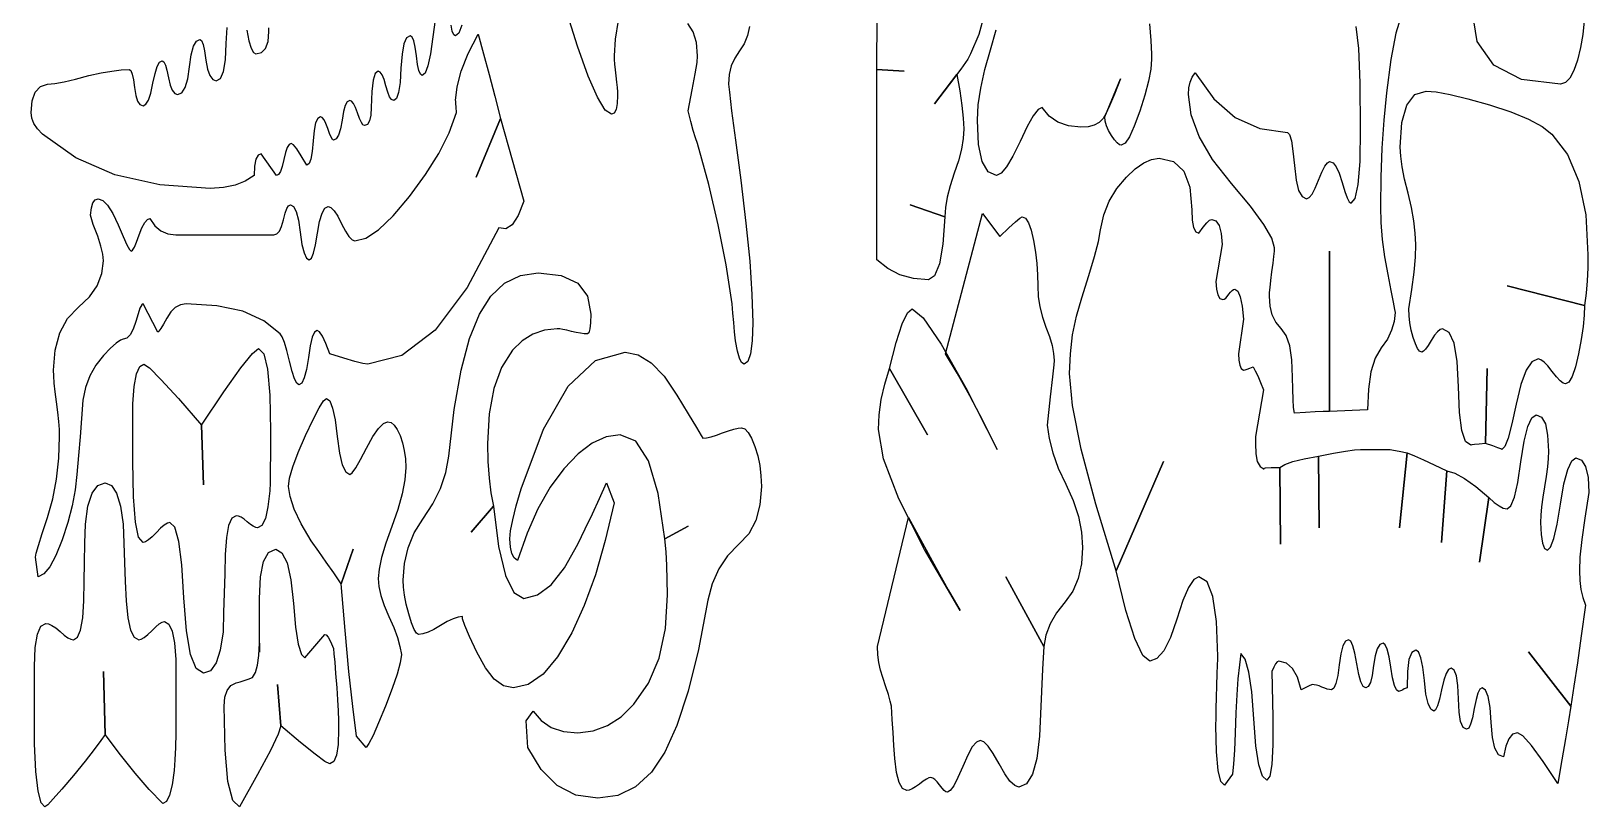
# Model space of a CAD drawing. Extents: x 0.3 to 28.6, y -6 to 24.
# Drawn here: x 0.34 to 28.61, y -5.97 to 8.1 of the extents above; entities that cross this region are included whole.
import ezdxf

# ---------------------------------------------------------------- set-up
doc = ezdxf.new("R2010")
doc.units = 0
doc.layers.get('0').update_dxf_attribs({"linetype": 'CONTINUOUS'})

msp = doc.modelspace()

# ---------------------------------------------------------------- linework, layer by layer
at = {"linetype": 'CONTINUOUS'}
for points in [[(17.648438, 8.441406), (17.541016, 8.040039), (17.390625, 7.6875), (17.390625, 7.6875), (17.337891, 7.595703), (17.210938, 7.414062), (17.009766, 7.142578), (16.734375, 6.78125), (17.140625, 7.3125), (17.140625, 7.3125), (17.195312, 7.016602), (17.234375, 6.753906), (17.257812, 6.524414), (17.265625, 6.328125), (17.265625, 6.328125), (17.254883, 6.154785), (17.222656, 5.962891), (17.168945, 5.752441), (17.09375, 5.523438), (17.09375, 5.523438), (17.018555, 5.29541), (16.964844, 5.087891), (16.932617, 4.900879), (16.921875, 4.734375), (16.296875, 4.953125), (16.921875, 4.734375), (16.921875, 4.734375), (16.885742, 4.235352), (16.824219, 3.878906), (16.737305, 3.665039), (16.625, 3.59375), (16.625, 3.59375), (16.355469, 3.616211), (16.109375, 3.683594), (15.886719, 3.795898), (15.6875, 3.953125), (15.6875, 7.40625), (16.1875, 7.375), (15.6875, 7.40625), (15.703125, 9.390625)], [(28.523438, 8.287109), (28.5, 8.039062), (28.460938, 7.802734), (28.40625, 7.578125), (28.40625, 7.578125), (28.339844, 7.386719), (28.265625, 7.25), (28.183594, 7.167969), (28.09375, 7.140625), (28.09375, 7.140625), (27.389648, 7.226562), (26.886719, 7.484375), (26.584961, 7.914062), (26.484375, 8.515625)], [(7.67627, 8.307617), (7.632812, 8), (7.632812, 8), (7.588379, 7.692383), (7.541016, 7.472656), (7.490723, 7.34082), (7.4375, 7.296875), (7.4375, 7.296875), (7.407715, 7.319336), (7.380859, 7.386719), (7.356934, 7.499023), (7.335938, 7.65625), (7.335938, 7.65625), (7.313965, 7.813477), (7.287109, 7.925781), (7.255371, 7.993164), (7.21875, 8.015625), (7.21875, 8.015625), (7.155762, 7.979004), (7.107422, 7.869141), (7.07373, 7.686035), (7.054688, 7.429688), (7.054688, 7.429688), (7.037598, 7.17334), (7.009766, 6.990234), (6.971191, 6.880371), (6.921875, 6.84375), (6.921875, 6.84375), (6.883789, 6.860352), (6.847656, 6.910156), (6.813477, 6.993164), (6.78125, 7.109375), (6.78125, 7.109375), (6.749023, 7.225586), (6.714844, 7.308594), (6.678711, 7.358398), (6.640625, 7.375), (6.640625, 7.375), (6.585938, 7.333984), (6.546875, 7.210938), (6.523438, 7.005859), (6.515625, 6.71875), (6.515625, 6.71875), (6.507812, 6.575195), (6.484375, 6.472656), (6.445312, 6.411133), (6.390625, 6.390625), (6.390625, 6.390625), (6.365234, 6.404785), (6.335938, 6.447266), (6.302734, 6.518066), (6.265625, 6.617188), (6.265625, 6.617188), (6.227539, 6.716309), (6.191406, 6.787109), (6.157227, 6.82959), (6.125, 6.84375), (6.125, 6.84375), (6.081055, 6.821289), (6.042969, 6.753906), (6.010742, 6.641602), (5.984375, 6.484375), (5.984375, 6.484375), (5.957031, 6.327148), (5.921875, 6.214844), (5.878906, 6.147461), (5.828125, 6.125), (5.828125, 6.125), (5.810059, 6.138184), (5.787109, 6.177734), (5.759277, 6.243652), (5.726562, 6.335938), (5.726562, 6.335938), (5.691895, 6.428223), (5.658203, 6.494141), (5.625488, 6.533691), (5.59375, 6.546875), (5.59375, 6.546875), (5.544434, 6.519531), (5.505859, 6.4375), (5.478027, 6.300781), (5.460938, 6.109375), (5.460938, 6.109375), (5.444824, 5.917969), (5.419922, 5.78125), (5.38623, 5.699219), (5.34375, 5.671875), (5.34375, 5.671875), (5.244141, 5.842773), (5.164062, 5.964844), (5.103516, 6.038086), (5.0625, 6.0625), (5.0625, 6.0625), (5.024902, 6.044434), (4.990234, 5.990234), (4.958496, 5.899902), (4.929688, 5.773438), (4.929688, 5.773438), (4.900879, 5.646973), (4.869141, 5.556641), (4.834473, 5.502441), (4.796875, 5.484375), (4.515625, 5.875), (4.515625, 5.875), (4.460938, 5.850586), (4.421875, 5.777344), (4.398438, 5.655273), (4.390625, 5.484375), (4.390625, 5.484375), (4.229492, 5.381836), (4.042969, 5.308594), (3.831055, 5.264648), (3.59375, 5.25), (3.59375, 5.25), (2.676758, 5.311523), (1.863281, 5.496094), (1.15332, 5.803711), (0.546875, 6.234375), (0.546875, 6.234375), (0.458008, 6.329102), (0.394531, 6.425781), (0.356445, 6.524414), (0.34375, 6.625), (0.34375, 6.625), (0.362305, 6.838867), (0.417969, 6.996094), (0.510742, 7.09668), (0.640625, 7.140625), (0.640625, 7.140625), (0.775391, 7.150391), (0.945312, 7.179688), (1.150391, 7.228516), (1.390625, 7.296875), (1.390625, 7.296875), (1.612305, 7.344727), (1.808594, 7.378906), (1.979492, 7.399414), (2.125, 7.40625), (2.125, 7.40625), (2.154297, 7.385742), (2.179688, 7.324219), (2.201172, 7.22168), (2.21875, 7.078125), (2.21875, 7.078125), (2.240234, 6.93457), (2.273438, 6.832031), (2.318359, 6.770508), (2.375, 6.75), (2.375, 6.75), (2.427246, 6.775391), (2.474609, 6.851562), (2.51709, 6.978516), (2.554688, 7.15625), (2.554688, 7.15625), (2.591309, 7.333984), (2.630859, 7.460938), (2.67334, 7.537109), (2.71875, 7.5625), (2.71875, 7.5625), (2.749512, 7.543457), (2.779297, 7.486328), (2.808105, 7.391113), (2.835938, 7.257812), (2.835938, 7.257812), (2.866699, 7.124512), (2.904297, 7.029297), (2.94873, 6.972168), (3, 6.953125), (3, 6.953125), (3.078125, 6.984375), (3.140625, 7.078125), (3.1875, 7.234375), (3.21875, 7.453125), (3.21875, 7.453125), (3.248047, 7.671875), (3.289062, 7.828125), (3.341797, 7.921875), (3.40625, 7.953125), (3.40625, 7.953125), (3.436523, 7.929688), (3.464844, 7.859375), (3.491211, 7.742188), (3.515625, 7.578125), (3.515625, 7.578125), (3.544922, 7.414062), (3.585938, 7.296875), (3.638672, 7.226562), (3.703125, 7.203125), (3.703125, 7.203125), (3.778809, 7.245117), (3.833984, 7.371094), (3.868652, 7.581055), (3.882812, 7.875), (3.882812, 7.875), (3.897949, 8.168945)], [(8.15625, 8.208984), (8.105469, 8.063965), (8.046875, 8.015625), (8.046875, 8.015625), (8.011719, 8.037109), (7.984375, 8.101562), (7.964844, 8.208984)], [(10.996094, 8.294922), (10.94043, 7.956543), (10.921875, 7.65625), (10.921875, 7.65625), (10.923828, 7.586426), (10.929688, 7.501953), (10.939453, 7.402832), (10.953125, 7.289062), (10.953125, 7.289062), (10.966797, 7.17627), (10.976562, 7.080078), (10.982422, 7.000488), (10.984375, 6.9375), (10.984375, 6.9375), (10.977539, 6.787109), (10.957031, 6.679688), (10.922852, 6.615234), (10.875, 6.59375), (10.875, 6.59375), (10.760254, 6.670898), (10.619141, 6.902344), (10.45166, 7.288086), (10.257812, 7.828125), (10.257812, 7.828125), (10.07666, 8.40332)], [(13.378418, 8.188965), (13.341797, 8.021484), (13.280762, 7.872559), (13.195312, 7.742188), (13.195312, 7.742188), (13.109863, 7.61377), (13.048828, 7.470703), (13.012207, 7.312988), (13, 7.140625), (13, 7.140625), (13.013672, 6.996582), (13.054688, 6.658203), (13.123047, 6.125488), (13.21875, 5.398438), (13.21875, 5.398438), (13.314453, 4.618652), (13.382812, 3.927734), (13.423828, 3.325684), (13.4375, 2.8125), (13.4375, 2.8125), (13.427734, 2.484375), (13.398438, 2.25), (13.349609, 2.109375), (13.28125, 2.0625), (13.28125, 2.0625), (13.236328, 2.088867), (13.195312, 2.167969), (13.158203, 2.299805), (13.125, 2.484375), (13.125, 2.484375), (13.109375, 2.649414), (13.09375, 2.816406), (13.078125, 2.985352), (13.0625, 3.15625), (13.0625, 3.15625), (12.953125, 3.865234), (12.8125, 4.585938), (12.640625, 5.318359), (12.4375, 6.0625), (12.4375, 6.0625), (12.397461, 6.164062), (12.355469, 6.296875), (12.311523, 6.460938), (12.265625, 6.65625), (12.265625, 6.65625), (12.34082, 7.035156), (12.394531, 7.328125), (12.426758, 7.535156), (12.4375, 7.65625), (12.4375, 7.65625), (12.41748, 7.897949), (12.357422, 8.091797), (12.257324, 8.237793)], [(20.638184, 8.236816), (20.648438, 8.085938), (20.648438, 8.085938), (20.658691, 7.935059), (20.666016, 7.802734), (20.67041, 7.688965), (20.671875, 7.59375), (20.671875, 7.59375), (20.658691, 7.411621), (20.619141, 7.193359), (20.553223, 6.938965), (20.460938, 6.648438), (20.460938, 6.648438), (20.36084, 6.378418), (20.271484, 6.185547), (20.192871, 6.069824), (20.125, 6.03125), (20.125, 6.03125), (20.090332, 6.04248), (20.048828, 6.076172), (20.000488, 6.132324), (19.945312, 6.210938), (19.945312, 6.210938), (19.894043, 6.299316), (19.857422, 6.384766), (19.835449, 6.467285), (19.828125, 6.546875), (20.109375, 7.234375), (20.109375, 7.234375), (20.001953, 6.960938), (19.914062, 6.75), (19.845703, 6.601562), (19.796875, 6.515625), (19.796875, 6.515625), (19.724609, 6.447266), (19.632812, 6.398438), (19.521484, 6.369141), (19.390625, 6.359375), (19.390625, 6.359375), (19.165039, 6.381836), (18.972656, 6.449219), (18.813477, 6.561523), (18.6875, 6.71875), (18.6875, 6.71875), (18.615723, 6.680176), (18.525391, 6.564453), (18.416504, 6.371582), (18.289062, 6.101562), (18.289062, 6.101562), (18.159668, 5.831543), (18.044922, 5.638672), (17.944824, 5.522949), (17.859375, 5.484375), (17.859375, 5.484375), (17.708984, 5.546875), (17.601562, 5.734375), (17.537109, 6.046875), (17.515625, 6.484375), (17.515625, 6.484375), (17.530273, 6.763672), (17.574219, 7.070312), (17.647461, 7.404297), (17.75, 7.765625), (17.75, 7.765625), (17.852539, 8.125977)], [(25.21875, 8.414062), (25.109375, 8.0625), (25.015625, 7.585938), (24.9375, 6.984375), (24.9375, 6.984375), (24.889648, 6.486328), (24.855469, 5.976562), (24.834961, 5.455078), (24.828125, 4.921875), (24.828125, 4.921875), (24.836426, 4.62793), (24.861328, 4.324219), (24.902832, 4.010742), (24.960938, 3.6875), (24.960938, 3.6875), (25.019043, 3.398438), (25.060547, 3.1875), (25.085449, 3.054688), (25.09375, 3), (25.09375, 3), (25.078125, 2.836914), (25.03125, 2.675781), (24.953125, 2.516602), (24.84375, 2.359375), (24.84375, 2.359375), (24.734375, 2.171875), (24.65625, 1.921875), (24.609375, 1.609375), (24.59375, 1.234375), (23.90625, 1.203125), (23.90625, 4.109375), (23.90625, 1.203125), (23.90625, 1.203125), (23.790039, 1.201172), (23.644531, 1.195312), (23.469727, 1.185547), (23.265625, 1.171875), (23.265625, 1.171875), (23.251953, 1.277344), (23.242188, 1.421875), (23.236328, 1.605469), (23.234375, 1.828125), (23.234375, 1.828125), (23.221191, 2.141113), (23.181641, 2.392578), (23.115723, 2.58252), (23.023438, 2.710938), (23.023438, 2.710938), (22.931152, 2.820801), (22.865234, 2.955078), (22.825684, 3.11377), (22.8125, 3.296875), (22.8125, 3.296875), (22.81543, 3.359375), (22.824219, 3.453125), (22.838867, 3.578125), (22.859375, 3.734375), (22.859375, 3.734375), (22.879883, 3.890625), (22.894531, 4.015625), (22.90332, 4.109375), (22.90625, 4.171875), (22.90625, 4.171875), (22.857422, 4.344238), (22.710938, 4.595703), (22.466797, 4.92627), (22.125, 5.335938), (22.125, 5.335938), (21.783203, 5.773926), (21.539062, 6.189453), (21.392578, 6.58252), (21.34375, 6.953125), (21.34375, 6.953125), (21.351562, 7.071289), (21.375, 7.175781), (21.414062, 7.266602), (21.46875, 7.34375), (21.46875, 7.34375), (21.801758, 6.87207), (22.191406, 6.535156), (22.637695, 6.333008), (23.140625, 6.265625), (23.140625, 6.265625), (23.177734, 6.228027), (23.210938, 6.115234), (23.240234, 5.927246), (23.265625, 5.664062), (23.265625, 5.664062), (23.296875, 5.400879), (23.34375, 5.212891), (23.40625, 5.100098), (23.484375, 5.0625), (23.484375, 5.0625), (23.533203, 5.083496), (23.585938, 5.146484), (23.642578, 5.251465), (23.703125, 5.398438), (23.703125, 5.398438), (23.762695, 5.54541), (23.816406, 5.650391), (23.864258, 5.713379), (23.90625, 5.734375), (23.90625, 5.734375), (23.967285, 5.710938), (24.025391, 5.640625), (24.080566, 5.523438), (24.132812, 5.359375), (24.132812, 5.359375), (24.181152, 5.195312), (24.224609, 5.078125), (24.263184, 5.007812), (24.296875, 4.984375), (24.296875, 4.984375), (24.37207, 5.068359), (24.425781, 5.320312), (24.458008, 5.740234), (24.46875, 6.328125), (24.46875, 6.328125), (24.459961, 7.165039), (24.433594, 7.785156), (24.389648, 8.188477)], [(4.257812, 8.117188), (4.294434, 7.929199), (4.333984, 7.794922), (4.376465, 7.714355), (4.421875, 7.6875), (4.421875, 7.6875), (4.524414, 7.712891), (4.597656, 7.789062), (4.641602, 7.916016), (4.65625, 8.09375), (4.65625, 8.09375), (4.654785, 8.163574)]]:
    msp.add_lwpolyline(points, dxfattribs=at)
for points in [[(9.28125, 5.015625), (9.28125, 5.015625), (9.182617, 4.756836), (9.074219, 4.589844), (8.956055, 4.514648), (8.828125, 4.53125), (8.828125, 4.53125), (8.257812, 3.451172), (7.671875, 2.679688), (7.070312, 2.216797), (6.453125, 2.0625), (6.453125, 2.0625), (6.363281, 2.074219), (6.21875, 2.109375), (6.019531, 2.167969), (5.765625, 2.25), (5.765625, 2.25), (5.692383, 2.43457), (5.628906, 2.566406), (5.575195, 2.645508), (5.53125, 2.671875), (5.53125, 2.671875), (5.486328, 2.641113), (5.445312, 2.548828), (5.408203, 2.39502), (5.375, 2.179688), (5.375, 2.179688), (5.34082, 1.964355), (5.300781, 1.810547), (5.254883, 1.718262), (5.203125, 1.6875), (5.203125, 1.6875), (5.163086, 1.714355), (5.121094, 1.794922), (5.077148, 1.929199), (5.03125, 2.117188), (5.03125, 2.117188), (4.985352, 2.309082), (4.941406, 2.455078), (4.899414, 2.555176), (4.859375, 2.609375), (4.859375, 2.609375), (4.56543, 2.848633), (4.183594, 3.019531), (3.713867, 3.12207), (3.15625, 3.15625), (3.15625, 3.15625), (3.052246, 3.140137), (2.958984, 3.091797), (2.876465, 3.01123), (2.804688, 2.898438), (2.804688, 2.898438), (2.744629, 2.785645), (2.697266, 2.705078), (2.662598, 2.656738), (2.640625, 2.640625), (2.375, 3.15625), (2.375, 3.15625), (2.349121, 3.13623), (2.318359, 3.076172), (2.282715, 2.976074), (2.242188, 2.835938), (2.242188, 2.835938), (2.195801, 2.695801), (2.142578, 2.595703), (2.08252, 2.535645), (2.015625, 2.515625), (2.015625, 2.515625), (1.963867, 2.49707), (1.886719, 2.441406), (1.78418, 2.348633), (1.65625, 2.21875), (1.65625, 2.21875), (1.515625, 2.044922), (1.40625, 1.851562), (1.328125, 1.638672), (1.28125, 1.40625), (1.28125, 1.40625), (1.256836, 1.076172), (1.230469, 0.742188), (1.202148, 0.404297), (1.171875, 0.0625), (1.171875, 0.0625), (1.143555, -0.216797), (1.089844, -0.507812), (1.010742, -0.810547), (0.90625, -1.125), (0.90625, -1.125), (0.791016, -1.407227), (0.679688, -1.613281), (0.572266, -1.743164), (0.46875, -1.796875), (0.421875, -1.4375), (0.421875, -1.4375), (0.435547, -1.369141), (0.476562, -1.226562), (0.544922, -1.009766), (0.640625, -0.71875), (0.640625, -0.71875), (0.736328, -0.380859), (0.804688, -0.023438), (0.845703, 0.353516), (0.859375, 0.75), (0.859375, 0.75), (0.855957, 0.876953), (0.845703, 1.023438), (0.828613, 1.189453), (0.804688, 1.375), (0.804688, 1.375), (0.780762, 1.557617), (0.763672, 1.714844), (0.753418, 1.84668), (0.75, 1.953125), (0.75, 1.953125), (0.77832, 2.317383), (0.863281, 2.628906), (1.004883, 2.887695), (1.203125, 3.09375), (1.203125, 3.09375), (1.401367, 3.28125), (1.542969, 3.484375), (1.62793, 3.703125), (1.65625, 3.9375), (1.65625, 3.9375), (1.644531, 4.054688), (1.609375, 4.203125), (1.550781, 4.382812), (1.46875, 4.59375), (1.421875, 4.765625), (1.421875, 4.765625), (1.436523, 4.895508), (1.464844, 4.988281), (1.506836, 5.043945), (1.5625, 5.0625), (1.5625, 5.0625), (1.643555, 5.032715), (1.730469, 4.943359), (1.823242, 4.794434), (1.921875, 4.585938), (1.921875, 4.585938), (2.012695, 4.377441), (2.082031, 4.228516), (2.129883, 4.13916), (2.15625, 4.109375), (2.15625, 4.109375), (2.183105, 4.12793), (2.216797, 4.183594), (2.257324, 4.276367), (2.304688, 4.40625), (2.304688, 4.40625), (2.35498, 4.536133), (2.404297, 4.628906), (2.452637, 4.68457), (2.5, 4.703125), (2.5, 4.703125), (2.587891, 4.573242), (2.695312, 4.480469), (2.822266, 4.424805), (2.96875, 4.40625), (4.75, 4.40625), (4.75, 4.40625), (4.801758, 4.42334), (4.847656, 4.474609), (4.887695, 4.560059), (4.921875, 4.679688), (4.921875, 4.679688), (4.953125, 4.799316), (4.984375, 4.884766), (5.015625, 4.936035), (5.046875, 4.953125), (5.046875, 4.953125), (5.10498, 4.921875), (5.154297, 4.828125), (5.194824, 4.671875), (5.226562, 4.453125), (5.226562, 4.453125), (5.257324, 4.234375), (5.294922, 4.078125), (5.339355, 3.984375), (5.390625, 3.953125), (5.390625, 3.953125), (5.429199, 3.983398), (5.466797, 4.074219), (5.503418, 4.225586), (5.539062, 4.4375), (5.539062, 4.4375), (5.577637, 4.649414), (5.623047, 4.800781), (5.675293, 4.891602), (5.734375, 4.921875), (5.734375, 4.921875), (5.784668, 4.902344), (5.841797, 4.84375), (5.905762, 4.746094), (5.976562, 4.609375), (5.976562, 4.609375), (6.047363, 4.472656), (6.111328, 4.375), (6.168457, 4.316406), (6.21875, 4.296875), (6.21875, 4.296875), (6.415527, 4.347168), (6.646484, 4.498047), (6.911621, 4.749512), (7.210938, 5.101562), (7.210938, 5.101562), (7.501465, 5.498535), (7.740234, 5.884766), (7.927246, 6.260254), (8.0625, 6.625), (8.0625, 6.625), (8.055664, 6.720703), (8.050781, 6.789062), (8.047852, 6.830078), (8.046875, 6.84375), (8.046875, 6.84375), (8.072266, 7.094727), (8.148438, 7.378906), (8.275391, 7.696289), (8.453125, 8.046875), (8.453125, 8.046875), (8.554688, 7.6875), (8.65625, 7.3125), (8.757812, 6.921875), (8.859375, 6.515625), (8.421875, 5.453125), (8.859375, 6.515625)], [(28.59375, 4.046875), (28.59375, 4.046875), (28.589844, 3.807617), (28.578125, 3.574219), (28.558594, 3.34668), (28.53125, 3.125), (27.125, 3.484375), (28.53125, 3.125), (28.53125, 3.125), (28.524414, 2.947266), (28.503906, 2.742188), (28.469727, 2.509766), (28.421875, 2.25), (28.421875, 2.25), (28.366211, 2.010742), (28.308594, 1.839844), (28.249023, 1.737305), (28.1875, 1.703125), (28.1875, 1.703125), (28.143066, 1.717285), (28.087891, 1.759766), (28.021973, 1.830566), (27.945312, 1.929688), (27.945312, 1.929688), (27.867676, 2.028809), (27.798828, 2.099609), (27.73877, 2.14209), (27.6875, 2.15625), (27.6875, 2.15625), (27.574707, 2.10498), (27.470703, 1.951172), (27.375488, 1.694824), (27.289062, 1.335938), (27.289062, 1.335938), (27.211426, 0.977051), (27.142578, 0.720703), (27.08252, 0.566895), (27.03125, 0.515625), (27.03125, 0.515625), (27.012695, 0.522461), (26.957031, 0.542969), (26.864258, 0.577148), (26.734375, 0.625), (26.765625, 1.984375), (26.734375, 0.625), (26.734375, 0.625), (26.618164, 0.611328), (26.535156, 0.601562), (26.485352, 0.595703), (26.46875, 0.59375), (26.46875, 0.59375), (26.372559, 0.659668), (26.302734, 0.857422), (26.259277, 1.187012), (26.242188, 1.648438), (26.242188, 1.648438), (26.221191, 2.109863), (26.166016, 2.439453), (26.07666, 2.637207), (25.953125, 2.703125), (25.953125, 2.703125), (25.911133, 2.689941), (25.863281, 2.650391), (25.80957, 2.584473), (25.75, 2.492188), (25.75, 2.492188), (25.692383, 2.399902), (25.644531, 2.333984), (25.606445, 2.294434), (25.578125, 2.28125), (25.578125, 2.28125), (25.539062, 2.297852), (25.5, 2.347656), (25.460938, 2.430664), (25.421875, 2.546875), (25.421875, 2.546875), (25.387695, 2.678711), (25.363281, 2.808594), (25.348633, 2.936523), (25.34375, 3.0625), (25.34375, 3.0625), (25.398438, 3.416992), (25.4375, 3.730469), (25.460938, 4.00293), (25.46875, 4.234375), (25.46875, 4.234375), (25.459961, 4.438965), (25.433594, 4.662109), (25.389648, 4.903809), (25.328125, 5.164062), (25.328125, 5.164062), (25.266602, 5.418457), (25.222656, 5.642578), (25.196289, 5.836426), (25.1875, 6), (25.1875, 6), (25.216797, 6.444336), (25.304688, 6.761719), (25.451172, 6.952148), (25.65625, 7.015625), (25.65625, 7.015625), (25.839355, 7), (26.091797, 6.953125), (26.413574, 6.875), (26.804688, 6.765625), (26.804688, 6.765625), (27.194824, 6.638672), (27.513672, 6.507812), (27.76123, 6.373047), (27.9375, 6.234375), (27.9375, 6.234375), (28.224609, 5.863281), (28.429688, 5.375), (28.552734, 4.769531), (28.59375, 4.046875)], [(28.609375, -0.265625), (28.609375, -0.265625), (28.53418, -0.729492), (28.480469, -1.121094), (28.448242, -1.44043), (28.4375, -1.6875), (28.4375, -1.6875), (28.444336, -1.861328), (28.464844, -2.023438), (28.499023, -2.173828), (28.546875, -2.3125), (28.546875, -2.3125), (28.47168, -2.866211), (28.402344, -3.355469), (28.338867, -3.780273), (28.28125, -4.140625), (27.515625, -3.15625), (28.28125, -4.140625), (28.28125, -4.140625), (28.237305, -4.410156), (28.183594, -4.734375), (28.120117, -5.113281), (28.046875, -5.546875), (28.046875, -5.546875), (27.77832, -5.143555), (27.566406, -4.855469), (27.411133, -4.682617), (27.3125, -4.625), (27.3125, -4.625), (27.226562, -4.652344), (27.15625, -4.734375), (27.101562, -4.871094), (27.0625, -5.0625), (27.0625, -5.0625), (26.972168, -5.023438), (26.904297, -4.90625), (26.858887, -4.710938), (26.835938, -4.4375), (26.835938, -4.4375), (26.816895, -4.164062), (26.783203, -3.96875), (26.734863, -3.851562), (26.671875, -3.8125), (26.671875, -3.8125), (26.633789, -3.835938), (26.597656, -3.90625), (26.563477, -4.023438), (26.53125, -4.1875), (26.53125, -4.1875), (26.499023, -4.351562), (26.464844, -4.46875), (26.428711, -4.539062), (26.390625, -4.5625), (26.390625, -4.5625), (26.328613, -4.527832), (26.283203, -4.423828), (26.254395, -4.250488), (26.242188, -4.007812), (26.242188, -4.007812), (26.230957, -3.765137), (26.205078, -3.591797), (26.164551, -3.487793), (26.109375, -3.453125), (26.109375, -3.453125), (26.063477, -3.477539), (26.019531, -3.550781), (25.977539, -3.672852), (25.9375, -3.84375), (25.9375, -3.84375), (25.899414, -4.014648), (25.863281, -4.136719), (25.829102, -4.209961), (25.796875, -4.234375), (25.796875, -4.234375), (25.739258, -4.199707), (25.691406, -4.095703), (25.65332, -3.922363), (25.625, -3.679688), (25.625, -3.679688), (25.597656, -3.437012), (25.5625, -3.263672), (25.519531, -3.159668), (25.46875, -3.125), (25.46875, -3.125), (25.394531, -3.167969), (25.34375, -3.296875), (25.316406, -3.511719), (25.3125, -3.8125), (25.3125, -3.8125), (25.295898, -3.814453), (25.277344, -3.820312), (25.256836, -3.830078), (25.234375, -3.84375), (25.234375, -3.84375), (25.211914, -3.857422), (25.191406, -3.867188), (25.172852, -3.873047), (25.15625, -3.875), (25.15625, -3.875), (25.118164, -3.847656), (25.082031, -3.765625), (25.047852, -3.628906), (25.015625, -3.4375), (25.015625, -3.4375), (24.983398, -3.246094), (24.949219, -3.109375), (24.913086, -3.027344), (24.875, -3), (24.875, -3), (24.817383, -3.025391), (24.769531, -3.101562), (24.731445, -3.228516), (24.703125, -3.40625), (24.703125, -3.40625), (24.676758, -3.583984), (24.644531, -3.710938), (24.606445, -3.787109), (24.5625, -3.8125), (24.5625, -3.8125), (24.51709, -3.785156), (24.474609, -3.703125), (24.435059, -3.566406), (24.398438, -3.375), (24.398438, -3.375), (24.362793, -3.183594), (24.326172, -3.046875), (24.288574, -2.964844), (24.25, -2.9375), (24.25, -2.9375), (24.192383, -2.96582), (24.144531, -3.050781), (24.106445, -3.192383), (24.078125, -3.390625), (24.078125, -3.390625), (24.051758, -3.588867), (24.019531, -3.730469), (23.981445, -3.81543), (23.9375, -3.84375), (23.9375, -3.84375), (23.90332, -3.84082), (23.863281, -3.832031), (23.817383, -3.817383), (23.765625, -3.796875), (23.765625, -3.796875), (23.713867, -3.776367), (23.667969, -3.761719), (23.62793, -3.75293), (23.59375, -3.75), (23.59375, -3.75), (23.575195, -3.755859), (23.535156, -3.773438), (23.473633, -3.802734), (23.390625, -3.84375), (23.390625, -3.84375), (23.324219, -3.618164), (23.234375, -3.457031), (23.121094, -3.360352), (22.984375, -3.328125), (22.984375, -3.328125), (22.953125, -3.339844), (22.921875, -3.375), (22.890625, -3.433594), (22.859375, -3.515625), (22.875, -4.34375), (22.875, -4.34375), (22.874023, -4.842773), (22.855469, -5.199219), (22.819336, -5.413086), (22.765625, -5.484375), (22.765625, -5.484375), (22.686523, -5.415039), (22.621094, -5.207031), (22.569336, -4.860352), (22.53125, -4.375), (22.53125, -4.375), (22.493164, -3.884766), (22.441406, -3.523438), (22.375977, -3.291016), (22.296875, -3.1875), (22.296875, -3.1875), (22.267578, -3.395508), (22.242188, -3.644531), (22.220703, -3.93457), (22.203125, -4.265625), (22.203125, -4.265625), (22.193359, -4.633789), (22.179688, -4.941406), (22.162109, -5.188477), (22.140625, -5.375), (22, -5.578125), (22, -5.578125), (21.931641, -5.510742), (21.882812, -5.308594), (21.853516, -4.97168), (21.84375, -4.5), (21.84375, -4.5), (21.844727, -4.354492), (21.847656, -4.183594), (21.852539, -3.987305), (21.859375, -3.765625), (21.859375, -3.765625), (21.866211, -3.556641), (21.871094, -3.398438), (21.874023, -3.291016), (21.875, -3.234375), (21.875, -3.234375), (21.853516, -2.605469), (21.789062, -2.15625), (21.681641, -1.886719), (21.53125, -1.796875), (21.53125, -1.796875), (21.441895, -1.844727), (21.345703, -1.988281), (21.242676, -2.227539), (21.132812, -2.5625), (21.132812, -2.5625), (21.01709, -2.897461), (20.896484, -3.136719), (20.770996, -3.280273), (20.640625, -3.328125), (20.640625, -3.328125), (20.514648, -3.225586), (20.371094, -2.917969), (20.209961, -2.405273), (20.03125, -1.6875), (20.890625, 0.296875), (20.03125, -1.6875), (20.03125, -1.6875), (19.662109, -0.479492), (19.398438, 0.519531), (19.240234, 1.30957), (19.1875, 1.890625), (19.1875, 1.890625), (19.201172, 2.246094), (19.242188, 2.59375), (19.310547, 2.933594), (19.40625, 3.265625), (19.40625, 3.265625), (19.539062, 3.670898), (19.640625, 4.011719), (19.710938, 4.288086), (19.75, 4.5), (19.75, 4.5), (19.808594, 4.770508), (19.90625, 5.019531), (20.042969, 5.24707), (20.21875, 5.453125), (20.21875, 5.453125), (20.378906, 5.603516), (20.53125, 5.710938), (20.675781, 5.775391), (20.8125, 5.796875), (20.8125, 5.796875), (21.072266, 5.738281), (21.257812, 5.5625), (21.369141, 5.269531), (21.40625, 4.859375), (21.40625, 4.859375), (21.414062, 4.674805), (21.4375, 4.542969), (21.476562, 4.463867), (21.53125, 4.4375), (21.53125, 4.4375), (21.610352, 4.546875), (21.675781, 4.625), (21.727539, 4.671875), (21.765625, 4.6875), (21.765625, 4.6875), (21.841797, 4.65918), (21.898438, 4.574219), (21.935547, 4.432617), (21.953125, 4.234375), (21.84375, 3.5625), (21.84375, 3.5625), (21.851562, 3.418945), (21.875, 3.316406), (21.914062, 3.254883), (21.96875, 3.234375), (21.96875, 3.234375), (21.993164, 3.240234), (22.019531, 3.257812), (22.047852, 3.287109), (22.078125, 3.328125), (22.078125, 3.328125), (22.108398, 3.369141), (22.136719, 3.398438), (22.163086, 3.416016), (22.1875, 3.421875), (22.1875, 3.421875), (22.238281, 3.387695), (22.28125, 3.285156), (22.316406, 3.114258), (22.34375, 2.875), (22.25, 2.25), (22.25, 2.25), (22.255859, 2.131836), (22.273438, 2.042969), (22.302734, 1.983398), (22.34375, 1.953125), (22.34375, 1.953125), (22.37207, 1.957031), (22.410156, 1.96875), (22.458008, 1.988281), (22.515625, 2.015625), (22.515625, 2.015625), (22.556641, 1.942383), (22.601562, 1.847656), (22.650391, 1.731445), (22.703125, 1.59375), (22.5625, 0.75), (22.5625, 0.625), (22.5625, 0.625), (22.566406, 0.4375), (22.59375, 0.296875), (22.644531, 0.203125), (22.71875, 0.15625), (22.71875, 0.15625), (22.701172, 0.169922), (22.742188, 0.179688), (22.841797, 0.185547), (23, 0.1875), (23.015625, -1.203125), (23, 0.1875), (23, 0.1875), (23.09082, 0.241211), (23.238281, 0.292969), (23.442383, 0.342773), (23.703125, 0.390625), (23.71875, -0.90625), (23.703125, 0.390625), (23.703125, 0.390625), (23.973633, 0.445312), (24.191406, 0.484375), (24.356445, 0.507812), (24.46875, 0.515625), (24.46875, 0.515625), (24.984375, 0.515625), (24.984375, 0.515625), (25.004883, 0.511719), (25.066406, 0.5), (25.168945, 0.480469), (25.3125, 0.453125), (25.171875, -0.90625), (25.3125, 0.453125), (25.3125, 0.453125), (25.445312, 0.397461), (25.609375, 0.324219), (25.804688, 0.233398), (26.03125, 0.125), (25.9375, -1.171875), (26.03125, 0.125), (26.03125, 0.125), (26.178711, 0.083008), (26.355469, -0.011719), (26.561523, -0.15918), (26.796875, -0.359375), (26.625, -1.53125), (26.796875, -0.359375), (26.796875, -0.359375), (26.893555, -0.448242), (26.980469, -0.511719), (27.057617, -0.549805), (27.125, -0.5625), (27.125, -0.5625), (27.193359, -0.509277), (27.257812, -0.349609), (27.318359, -0.083496), (27.375, 0.289062), (27.375, 0.289062), (27.433594, 0.661621), (27.5, 0.927734), (27.574219, 1.087402), (27.65625, 1.140625), (27.65625, 1.140625), (27.751953, 1.099609), (27.820312, 0.976562), (27.861328, 0.771484), (27.875, 0.484375), (27.875, 0.484375), (27.870605, 0.350098), (27.857422, 0.197266), (27.835449, 0.025879), (27.804688, -0.164062), (27.804688, -0.164062), (27.773926, -0.354004), (27.751953, -0.525391), (27.73877, -0.678223), (27.734375, -0.8125), (27.734375, -0.8125), (27.742188, -1.03125), (27.765625, -1.1875), (27.804688, -1.28125), (27.859375, -1.3125), (27.859375, -1.3125), (27.915039, -1.260254), (27.972656, -1.103516), (28.032227, -0.842285), (28.09375, -0.476562), (28.09375, -0.476562), (28.158203, -0.11084), (28.226562, 0.150391), (28.298828, 0.307129), (28.375, 0.359375), (28.375, 0.359375), (28.477539, 0.320312), (28.550781, 0.203125), (28.594727, 0.007812), (28.609375, -0.265625)], [(19.421875, -1.265625), (19.421875, -1.265625), (19.402344, -1.561523), (19.34375, -1.824219), (19.246094, -2.053711), (19.109375, -2.25), (19.109375, -2.25), (18.950195, -2.447266), (18.832031, -2.648438), (18.754883, -2.853516), (18.71875, -3.0625), (18.03125, -1.796875), (18.71875, -3.0625), (18.71875, -3.0625), (18.696289, -3.46875), (18.675781, -3.875), (18.657227, -4.28125), (18.640625, -4.6875), (18.640625, -4.6875), (18.59375, -5.09082), (18.515625, -5.378906), (18.40625, -5.551758), (18.265625, -5.609375), (18.265625, -5.609375), (18.19043, -5.583008), (18.105469, -5.503906), (18.010742, -5.37207), (17.90625, -5.1875), (17.90625, -5.1875), (17.802734, -5.00293), (17.710938, -4.871094), (17.630859, -4.791992), (17.5625, -4.765625), (17.5625, -4.765625), (17.496094, -4.794922), (17.421875, -4.882812), (17.339844, -5.029297), (17.25, -5.234375), (17.25, -5.234375), (17.162109, -5.439453), (17.085938, -5.585938), (17.021484, -5.673828), (16.96875, -5.703125), (16.96875, -5.703125), (16.942383, -5.694824), (16.910156, -5.669922), (16.87207, -5.628418), (16.828125, -5.570312), (16.828125, -5.570312), (16.783203, -5.512207), (16.742188, -5.470703), (16.705078, -5.445801), (16.671875, -5.4375), (16.671875, -5.4375), (16.635254, -5.444824), (16.587891, -5.466797), (16.529785, -5.503418), (16.460938, -5.554688), (16.460938, -5.554688), (16.391113, -5.605957), (16.330078, -5.642578), (16.277832, -5.664551), (16.234375, -5.671875), (16.234375, -5.671875), (16.15625, -5.635742), (16.09375, -5.527344), (16.046875, -5.34668), (16.015625, -5.09375), (16.015625, -5.09375), (16, -4.858398), (15.984375, -4.621094), (15.96875, -4.381836), (15.953125, -4.140625), (15.953125, -4.140625), (15.931641, -4.049805), (15.898438, -3.933594), (15.853516, -3.791992), (15.796875, -3.625), (15.796875, -3.625), (15.755859, -3.490234), (15.726562, -3.351562), (15.708984, -3.208984), (15.703125, -3.0625), (16.265625, -0.71875), (16.265625, -0.71875), (16.517578, -1.1875), (16.757812, -1.625), (16.986328, -2.03125), (17.203125, -2.40625), (17.203125, -2.40625), (16.553711, -1.298828), (16.089844, -0.382812), (15.811523, 0.341797), (15.71875, 0.875), (15.71875, 0.875), (15.731445, 1.143555), (15.769531, 1.417969), (15.833008, 1.698242), (15.921875, 1.984375), (16.609375, 0.78125), (15.921875, 1.984375), (15.921875, 1.984375), (16.041016, 2.456055), (16.148438, 2.792969), (16.244141, 2.995117), (16.328125, 3.0625), (16.328125, 3.0625), (16.530273, 2.90332), (16.855469, 2.425781), (17.303711, 1.629883), (17.875, 0.515625), (17.875, 0.515625), (17.617188, 1.02832), (17.375, 1.488281), (17.148438, 1.895508), (16.9375, 2.25), (17.609375, 4.796875), (17.921875, 4.375), (17.921875, 4.375), (18.082031, 4.532227), (18.203125, 4.644531), (18.285156, 4.711914), (18.328125, 4.734375), (18.328125, 4.734375), (18.387695, 4.70752), (18.441406, 4.626953), (18.489258, 4.492676), (18.53125, 4.304688), (18.53125, 4.304688), (18.56543, 4.092285), (18.589844, 3.884766), (18.604492, 3.682129), (18.609375, 3.484375), (18.609375, 3.484375), (18.618652, 3.291016), (18.646484, 3.101562), (18.692871, 2.916016), (18.757812, 2.734375), (18.757812, 2.734375), (18.822754, 2.561523), (18.869141, 2.402344), (18.896973, 2.256836), (18.90625, 2.125), (18.90625, 2.125), (18.898438, 2.051758), (18.875, 1.832031), (18.835938, 1.46582), (18.78125, 0.953125), (18.78125, 0.953125), (18.813965, 0.710449), (18.880859, 0.451172), (18.981934, 0.175293), (19.117188, -0.117188), (19.117188, -0.117188), (19.250488, -0.414551), (19.345703, -0.705078), (19.402832, -0.98877), (19.421875, -1.265625)], [(10.921875, -0.453125), (10.921875, -0.453125), (10.762695, -1.139648), (10.582031, -1.761719), (10.379883, -2.319336), (10.15625, -2.8125), (10.15625, -2.8125), (9.896484, -3.25), (9.632812, -3.5625), (9.365234, -3.75), (9.09375, -3.8125), (9.09375, -3.8125), (8.91748, -3.771973), (8.748047, -3.650391), (8.585449, -3.447754), (8.429688, -3.164062), (8.429688, -3.164062), (8.299316, -2.880371), (8.212891, -2.677734), (8.17041, -2.556152), (8.171875, -2.515625), (8.171875, -2.515625), (8.094238, -2.525879), (8.001953, -2.556641), (7.89502, -2.60791), (7.773438, -2.679688), (7.773438, -2.679688), (7.651855, -2.751465), (7.544922, -2.802734), (7.452637, -2.833496), (7.375, -2.84375), (7.375, -2.84375), (7.334473, -2.820312), (7.291016, -2.75), (7.244629, -2.632812), (7.195312, -2.46875), (7.195312, -2.46875), (7.150879, -2.290039), (7.119141, -2.128906), (7.100098, -1.985352), (7.09375, -1.859375), (7.09375, -1.859375), (7.116211, -1.555664), (7.183594, -1.269531), (7.295898, -1.000977), (7.453125, -0.75), (7.453125, -0.75), (7.634766, -0.473633), (7.773438, -0.191406), (7.869141, 0.09668), (7.921875, 0.390625), (7.921875, 0.390625), (8.020996, 1.237305), (8.146484, 1.949219), (8.29834, 2.526367), (8.476562, 2.96875), (8.476562, 2.96875), (8.687012, 3.296875), (8.935547, 3.53125), (9.222168, 3.671875), (9.546875, 3.71875), (9.546875, 3.71875), (9.963867, 3.671875), (10.261719, 3.53125), (10.44043, 3.296875), (10.5, 2.96875), (10.5, 2.96875), (10.496094, 2.811523), (10.484375, 2.699219), (10.464844, 2.631836), (10.4375, 2.609375), (10.4375, 2.609375), (10.378418, 2.612305), (10.310547, 2.621094), (10.233887, 2.635742), (10.148438, 2.65625), (10.148438, 2.65625), (10.064941, 2.676758), (9.994141, 2.691406), (9.936035, 2.700195), (9.890625, 2.703125), (9.890625, 2.703125), (9.658203, 2.678711), (9.445312, 2.605469), (9.251953, 2.483398), (9.078125, 2.3125), (9.078125, 2.3125), (8.879883, 2.001953), (8.738281, 1.617188), (8.65332, 1.158203), (8.625, 0.625), (8.625, 0.625), (8.631836, 0.295898), (8.652344, -0.003906), (8.686523, -0.274414), (8.734375, -0.515625), (8.328125, -0.984375), (8.734375, -0.515625), (8.734375, -0.515625), (8.827148, -1.24707), (8.949219, -1.769531), (9.100586, -2.083008), (9.28125, -2.1875), (9.28125, -2.1875), (9.530273, -2.125977), (9.777344, -1.941406), (10.022461, -1.633789), (10.265625, -1.203125), (10.265625, -1.203125), (10.397461, -0.928711), (10.527344, -0.652344), (10.655273, -0.374023), (10.78125, -0.09375)], [(4.6875, 0.84375), (4.6875, 0.84375), (4.686523, 0.448242), (4.683594, 0.136719), (4.678711, -0.09082), (4.671875, -0.234375), (4.671875, -0.234375), (4.640625, -0.52832), (4.59375, -0.738281), (4.53125, -0.864258), (4.453125, -0.90625), (4.453125, -0.90625), (4.417969, -0.899414), (4.375, -0.878906), (4.324219, -0.844727), (4.265625, -0.796875), (4.265625, -0.796875), (4.206055, -0.749023), (4.152344, -0.714844), (4.104492, -0.694336), (4.0625, -0.6875), (4.0625, -0.6875), (3.98584, -0.731445), (3.927734, -0.863281), (3.888184, -1.083008), (3.867188, -1.390625), (3.867188, -1.390625), (3.855957, -1.742188), (3.845703, -2.09375), (3.836426, -2.445312), (3.828125, -2.796875), (3.828125, -2.796875), (3.776367, -3.125), (3.699219, -3.359375), (3.59668, -3.5), (3.46875, -3.546875), (3.46875, -3.546875), (3.335449, -3.461426), (3.232422, -3.205078), (3.159668, -2.777832), (3.117188, -2.179688), (3.117188, -2.179688), (3.080566, -1.581543), (3.025391, -1.154297), (2.95166, -0.897949), (2.859375, -0.8125), (2.859375, -0.8125), (2.814941, -0.82373), (2.759766, -0.857422), (2.693848, -0.913574), (2.617188, -0.992188), (2.617188, -0.992188), (2.540527, -1.070801), (2.474609, -1.126953), (2.419434, -1.160645), (2.375, -1.171875), (2.375, -1.171875), (2.292969, -1.080078), (2.234375, -0.804688), (2.199219, -0.345703), (2.1875, 0.296875), (2.1875, 0.296875), (2.1875, 0.713867), (2.1875, 1.027344), (2.1875, 1.237305), (2.1875, 1.34375), (2.1875, 1.34375), (2.211914, 1.658203), (2.253906, 1.882812), (2.313477, 2.017578), (2.390625, 2.0625), (2.390625, 2.0625), (2.491211, 1.993164), (2.699219, 1.785156), (3.014648, 1.438477), (3.4375, 0.953125), (3.46875, -0.125), (3.4375, 0.953125), (3.4375, 0.953125), (3.841797, 1.561523), (4.148438, 1.996094), (4.357422, 2.256836), (4.46875, 2.34375), (4.46875, 2.34375), (4.564453, 2.25), (4.632812, 1.96875), (4.673828, 1.5), (4.6875, 0.84375)], [(13.59375, -0.15625), (13.59375, -0.15625), (13.568359, -0.491211), (13.492188, -0.777344), (13.365234, -1.014648), (13.1875, -1.203125), (13.1875, -1.203125), (12.982422, -1.413086), (12.820312, -1.652344), (12.701172, -1.920898), (12.625, -2.21875), (12.625, -2.21875), (12.453125, -3.111816), (12.265625, -3.869141), (12.0625, -4.490723), (11.84375, -4.976562), (11.84375, -4.976562), (11.597656, -5.342285), (11.3125, -5.603516), (10.988281, -5.760254), (10.625, -5.8125), (10.625, -5.8125), (10.229492, -5.754883), (9.886719, -5.582031), (9.59668, -5.293945), (9.359375, -4.890625), (9.328125, -4.40625), (9.453125, -4.234375), (9.453125, -4.234375), (9.597656, -4.405273), (9.78125, -4.527344), (10.003906, -4.600586), (10.265625, -4.625), (10.265625, -4.625), (10.540039, -4.592773), (10.800781, -4.496094), (11.047852, -4.334961), (11.28125, -4.109375), (11.28125, -4.109375), (11.547852, -3.727539), (11.738281, -3.269531), (11.852539, -2.735352), (11.890625, -2.125), (11.890625, -2.125), (11.887695, -1.850586), (11.878906, -1.589844), (11.864258, -1.342773), (11.84375, -1.109375), (12.265625, -0.875), (11.84375, -1.109375), (11.84375, -1.109375), (11.722656, -0.282227), (11.546875, 0.308594), (11.316406, 0.663086), (11.03125, 0.78125), (11.03125, 0.78125), (10.779785, 0.742676), (10.525391, 0.626953), (10.268066, 0.434082), (10.007812, 0.164062), (10.007812, 0.164062), (9.759277, -0.171387), (9.537109, -0.560547), (9.341309, -1.003418), (9.171875, -1.5), (9.171875, -1.5), (9.110352, -1.452148), (9.066406, -1.371094), (9.040039, -1.256836), (9.03125, -1.109375), (9.03125, -1.109375), (9.043945, -0.964844), (9.082031, -0.765625), (9.145508, -0.511719), (9.234375, -0.203125), (9.234375, -0.203125), (9.639648, 0.883789), (10.089844, 1.660156), (10.584961, 2.125977), (11.125, 2.28125), (11.125, 2.28125), (11.359375, 2.232422), (11.59375, 2.085938), (11.828125, 1.841797), (12.0625, 1.5), (12.0625, 1.5), (12.267578, 1.158203), (12.414062, 0.914062), (12.501953, 0.767578), (12.53125, 0.71875), (12.53125, 0.71875), (12.600586, 0.724609), (12.683594, 0.742188), (12.780273, 0.771484), (12.890625, 0.8125), (12.890625, 0.8125), (13, 0.853516), (13.09375, 0.882812), (13.171875, 0.900391), (13.234375, 0.90625), (13.234375, 0.90625), (13.296387, 0.885254), (13.357422, 0.822266), (13.41748, 0.717285), (13.476562, 0.570312), (13.476562, 0.570312), (13.527832, 0.398926), (13.564453, 0.220703), (13.586426, 0.035645), (13.59375, -0.15625)], [(7.140625, 0.1875), (7.140625, 0.1875), (7.125, -0.037598), (7.078125, -0.291016), (7, -0.572754), (6.890625, -0.882812), (6.890625, -0.882812), (6.78125, -1.185059), (6.703125, -1.443359), (6.65625, -1.657715), (6.640625, -1.828125), (6.640625, -1.828125), (6.652832, -1.970703), (6.689453, -2.132812), (6.750488, -2.314453), (6.835938, -2.515625), (6.835938, -2.515625), (6.92334, -2.716797), (6.990234, -2.898438), (7.036621, -3.060547), (7.0625, -3.203125), (7.0625, -3.203125), (7.038574, -3.355469), (6.982422, -3.5625), (6.894043, -3.824219), (6.773438, -4.140625), (6.773438, -4.140625), (6.648926, -4.445312), (6.548828, -4.671875), (6.473145, -4.820312), (6.421875, -4.890625), (6.25, -4.6875), (6.25, -4.6875), (6.179688, -4.151367), (6.109375, -3.511719), (6.039062, -2.768555), (5.96875, -1.921875), (6.1875, -1.296875), (5.96875, -1.921875), (5.96875, -1.921875), (5.834961, -1.726562), (5.699219, -1.53125), (5.561523, -1.335938), (5.421875, -1.140625), (5.421875, -1.140625), (5.244141, -0.833008), (5.117188, -0.566406), (5.041016, -0.34082), (5.015625, -0.15625), (5.015625, -0.15625), (5.034668, -0.004883), (5.091797, 0.199219), (5.187012, 0.456055), (5.320312, 0.765625), (5.320312, 0.765625), (5.458496, 1.05957), (5.568359, 1.269531), (5.649902, 1.395508), (5.703125, 1.4375), (5.703125, 1.4375), (5.762207, 1.394531), (5.814453, 1.265625), (5.859863, 1.050781), (5.898438, 0.75), (5.898438, 0.75), (5.938965, 0.449219), (5.990234, 0.234375), (6.052246, 0.105469), (6.125, 0.0625), (6.125, 0.0625), (6.16748, 0.092285), (6.232422, 0.181641), (6.319824, 0.330566), (6.429688, 0.539062), (6.429688, 0.539062), (6.544434, 0.747559), (6.646484, 0.896484), (6.73584, 0.98584), (6.8125, 1.015625), (6.8125, 1.015625), (6.873535, 1), (6.931641, 0.953125), (6.986816, 0.875), (7.039062, 0.765625), (7.039062, 0.765625), (7.083496, 0.635742), (7.115234, 0.496094), (7.134277, 0.34668), (7.140625, 0.1875)], [(2.96875, -4.34375), (2.96875, -4.34375), (2.966797, -4.632812), (2.960938, -4.890625), (2.951172, -5.117188), (2.9375, -5.3125), (2.9375, -5.3125), (2.901367, -5.572266), (2.855469, -5.757812), (2.799805, -5.869141), (2.734375, -5.90625), (2.734375, -5.90625), (2.487305, -5.652344), (2.230469, -5.359375), (1.963867, -5.027344), (1.6875, -4.65625), (1.65625, -3.515625), (1.6875, -4.65625), (1.6875, -4.65625), (1.610352, -4.76709), (1.488281, -4.927734), (1.321289, -5.138184), (1.109375, -5.398438), (1.109375, -5.398438), (0.901367, -5.647949), (0.746094, -5.826172), (0.643555, -5.933105), (0.59375, -5.96875), (0.59375, -5.96875), (0.523438, -5.897461), (0.46875, -5.683594), (0.429688, -5.327148), (0.40625, -4.828125), (0.40625, -4.828125), (0.40625, -4.787109), (0.40625, -4.539062), (0.40625, -4.083984), (0.40625, -3.421875), (0.40625, -3.421875), (0.418945, -3.080078), (0.457031, -2.835938), (0.520508, -2.689453), (0.609375, -2.640625), (0.609375, -2.640625), (0.660645, -2.649902), (0.720703, -2.677734), (0.789551, -2.724121), (0.867188, -2.789062), (0.867188, -2.789062), (0.943848, -2.854004), (1.009766, -2.900391), (1.064941, -2.928223), (1.109375, -2.9375), (1.109375, -2.9375), (1.185547, -2.893555), (1.242188, -2.761719), (1.279297, -2.541992), (1.296875, -2.234375), (1.296875, -2.234375), (1.304688, -1.883789), (1.3125, -1.535156), (1.320312, -1.188477), (1.328125, -0.84375), (1.328125, -0.84375), (1.374023, -0.515625), (1.449219, -0.28125), (1.553711, -0.140625), (1.6875, -0.09375), (1.6875, -0.09375), (1.801758, -0.140625), (1.894531, -0.28125), (1.96582, -0.515625), (2.015625, -0.84375), (2.015625, -0.84375), (2.024902, -1.188477), (2.037109, -1.535156), (2.052246, -1.883789), (2.070312, -2.234375), (2.070312, -2.234375), (2.099121, -2.541992), (2.146484, -2.761719), (2.212402, -2.893555), (2.296875, -2.9375), (2.296875, -2.9375), (2.34082, -2.927246), (2.394531, -2.896484), (2.458008, -2.845215), (2.53125, -2.773438), (2.53125, -2.773438), (2.604492, -2.70166), (2.667969, -2.650391), (2.72168, -2.619629), (2.765625, -2.609375), (2.765625, -2.609375), (2.842773, -2.652344), (2.902344, -2.78125), (2.944336, -2.996094), (2.96875, -3.296875), (2.96875, -3.296875), (2.96875, -3.555664), (2.96875, -3.816406), (2.96875, -4.079102), (2.96875, -4.34375)], [(5.921875, -4.5625), (5.921875, -4.5625), (5.912109, -4.835938), (5.882812, -5.03125), (5.833984, -5.148438), (5.765625, -5.1875), (5.765625, -5.1875), (5.674805, -5.144531), (5.496094, -5.015625), (5.229492, -4.800781), (4.875, -4.5), (4.8125, -3.75), (4.875, -4.5), (4.875, -4.5), (4.828125, -4.650391), (4.6875, -4.945312), (4.453125, -5.384766), (4.125, -5.96875), (4.125, -5.96875), (4.001953, -5.854492), (3.914062, -5.511719), (3.861328, -4.94043), (3.84375, -4.140625), (3.84375, -4.140625), (3.857422, -3.979492), (3.898438, -3.855469), (3.966797, -3.768555), (4.0625, -3.71875), (4.0625, -3.71875), (4.133789, -3.701172), (4.207031, -3.679688), (4.282227, -3.654297), (4.359375, -3.625), (4.359375, -3.625), (4.414062, -3.533203), (4.453125, -3.398438), (4.476562, -3.220703), (4.484375, -3), (4.484375, -3), (4.484375, -3.160156), (4.484375, -3.078125), (4.484375, -2.753906), (4.484375, -2.1875), (4.484375, -2.1875), (4.50293, -1.797852), (4.558594, -1.519531), (4.651367, -1.352539), (4.78125, -1.296875), (4.78125, -1.296875), (4.89502, -1.358398), (4.986328, -1.542969), (5.055176, -1.850586), (5.101562, -2.28125), (5.101562, -2.28125), (5.141113, -2.711914), (5.189453, -3.019531), (5.246582, -3.204102), (5.3125, -3.265625), (5.671875, -2.84375), (5.671875, -2.84375), (5.699219, -2.847656), (5.734375, -2.890625), (5.777344, -2.972656), (5.828125, -3.09375), (5.828125, -3.09375), (5.837891, -3.191406), (5.851562, -3.34375), (5.869141, -3.550781), (5.890625, -3.8125), (5.890625, -3.8125), (5.904297, -4.029297), (5.914062, -4.226562), (5.919922, -4.404297), (5.921875, -4.5625)]]:
    msp.add_lwpolyline(points, close=True, dxfattribs=at)

doc.saveas('drawing.dxf')
